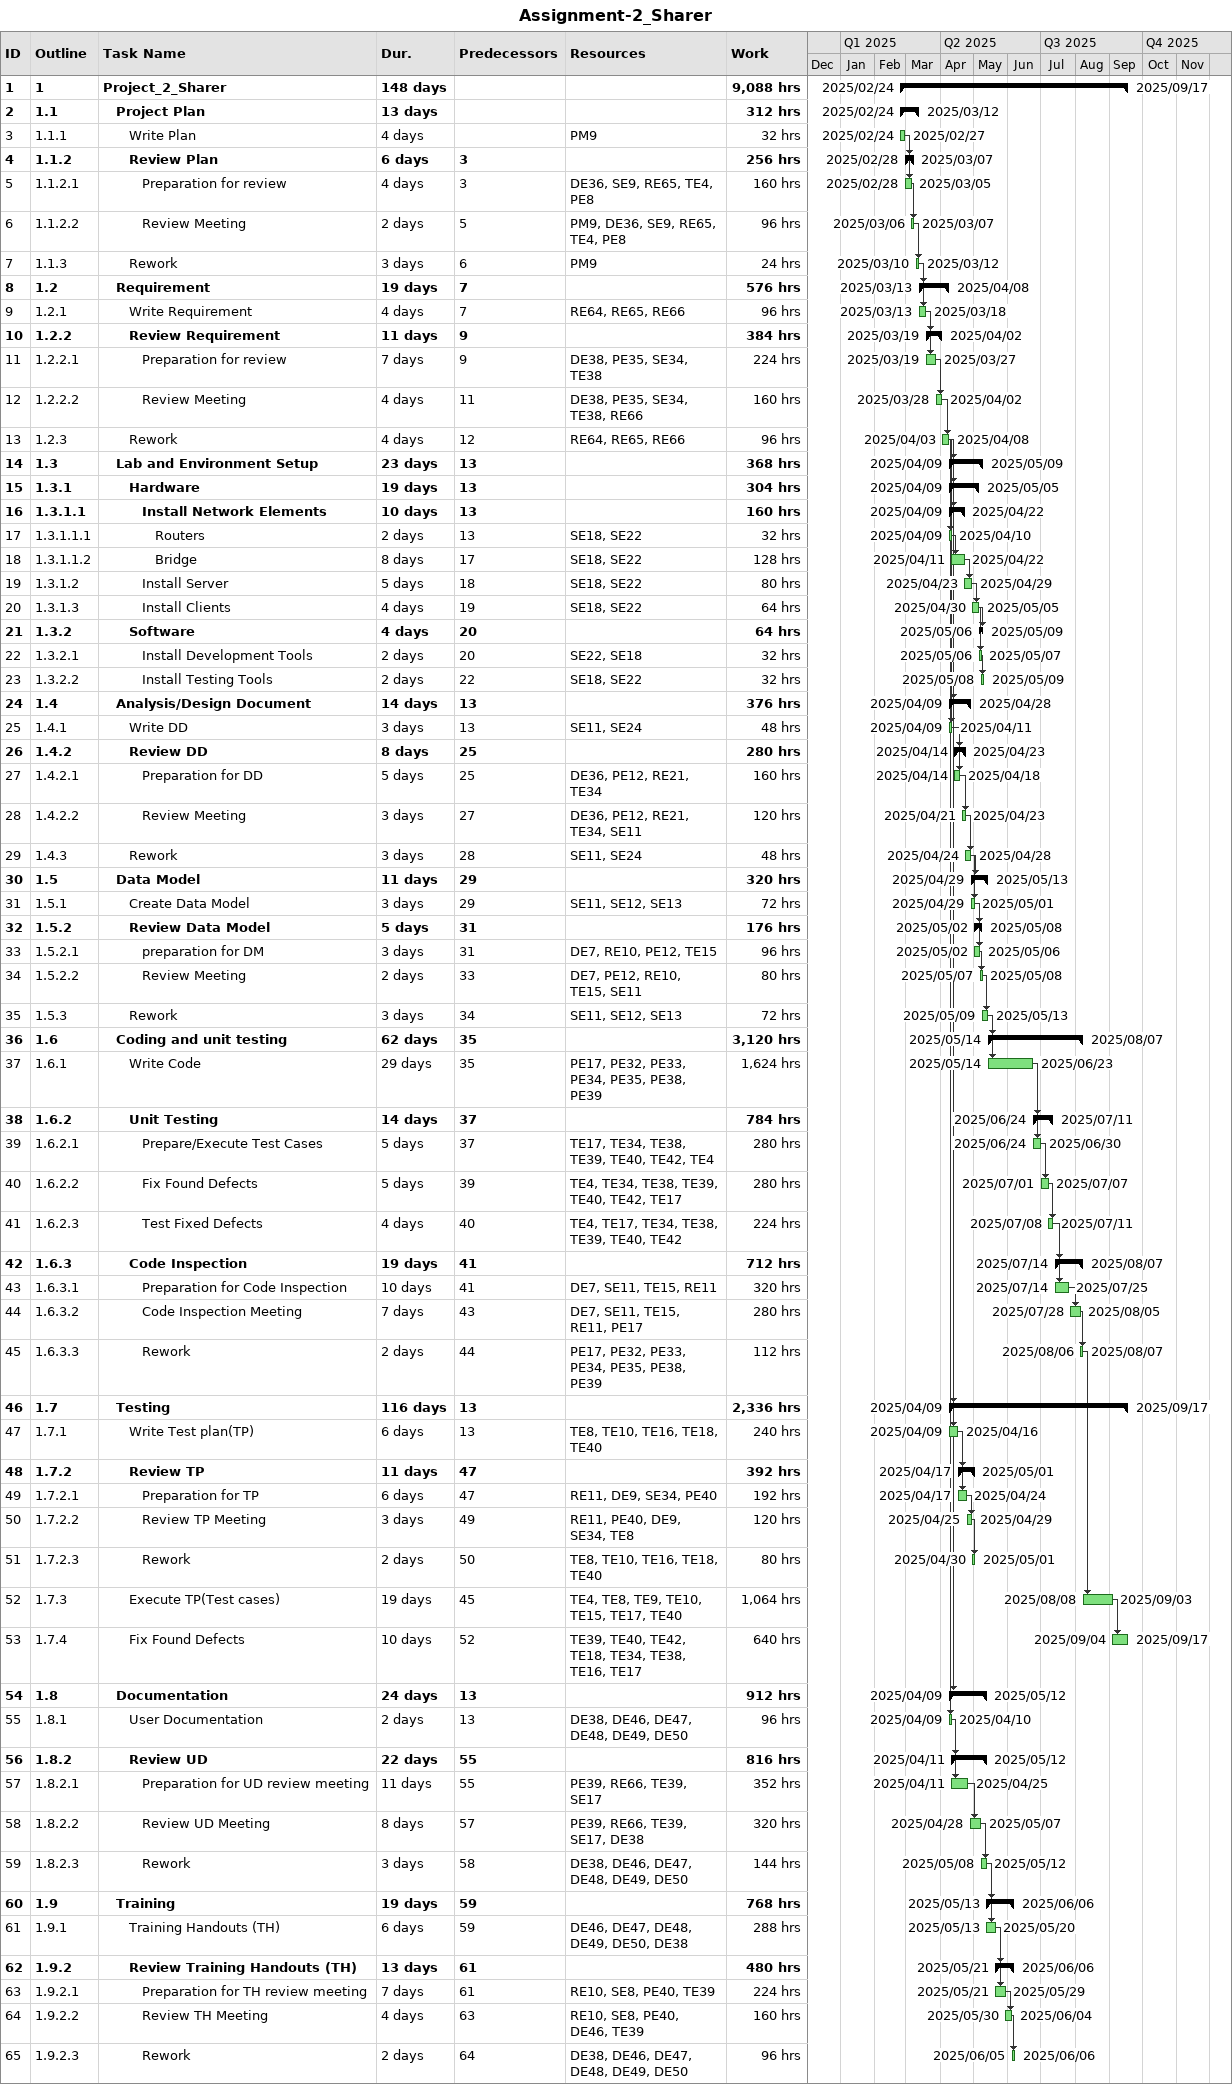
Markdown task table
Assignment-2_Sharer

| ID | WBS | Task | Duration | Start | Finish | Predecessors | Resources | Work (h) |
|---|---|---|---|---|---|---|---|---|
| 1 | 1 | **Project_2_Sharer** | 148d | 2025-02-24 | 2025-09-17 |  |  | 9088 |
| 2 | 1.1 | **Project Plan** | 13d | 2025-02-24 | 2025-03-12 |  |  | 312 |
| 3 | 1.1.1 | Write Plan | 4d | 2025-02-24 | 2025-02-27 |  | PM9 | 32 |
| 4 | 1.1.2 | **Review Plan** | 6d | 2025-02-28 | 2025-03-07 | 3 |  | 256 |
| 5 | 1.1.2.1 | Preparation for review | 4d | 2025-02-28 | 2025-03-05 | 3 | DE36, SE9, RE65, TE4, PE8 | 160 |
| 6 | 1.1.2.2 | Review Meeting | 2d | 2025-03-06 | 2025-03-07 | 5 | PM9, DE36, SE9, RE65, TE4, PE8 | 96 |
| 7 | 1.1.3 | Rework | 3d | 2025-03-10 | 2025-03-12 | 6 | PM9 | 24 |
| 8 | 1.2 | **Requirement** | 19d | 2025-03-13 | 2025-04-08 | 7 |  | 576 |
| 9 | 1.2.1 | Write Requirement | 4d | 2025-03-13 | 2025-03-18 | 7 | RE64, RE65, RE66 | 96 |
| 10 | 1.2.2 | **Review Requirement** | 11d | 2025-03-19 | 2025-04-02 | 9 |  | 384 |
| 11 | 1.2.2.1 | Preparation for review | 7d | 2025-03-19 | 2025-03-27 | 9 | DE38, PE35, SE34, TE38 | 224 |
| 12 | 1.2.2.2 | Review Meeting | 4d | 2025-03-28 | 2025-04-02 | 11 | DE38, PE35, SE34, TE38, RE66 | 160 |
| 13 | 1.2.3 | Rework | 4d | 2025-04-03 | 2025-04-08 | 12 | RE64, RE65, RE66 | 96 |
| 14 | 1.3 | **Lab and Environment Setup** | 23d | 2025-04-09 | 2025-05-09 | 13 |  | 368 |
| 15 | 1.3.1 | **Hardware** | 19d | 2025-04-09 | 2025-05-05 | 13 |  | 304 |
| 16 | 1.3.1.1 | **Install Network Elements** | 10d | 2025-04-09 | 2025-04-22 | 13 |  | 160 |
| 17 | 1.3.1.1.1 | Routers | 2d | 2025-04-09 | 2025-04-10 | 13 | SE18, SE22 | 32 |
| 18 | 1.3.1.1.2 | Bridge | 8d | 2025-04-11 | 2025-04-22 | 17 | SE18, SE22 | 128 |
| 19 | 1.3.1.2 | Install Server | 5d | 2025-04-23 | 2025-04-29 | 18 | SE18, SE22 | 80 |
| 20 | 1.3.1.3 | Install Clients | 4d | 2025-04-30 | 2025-05-05 | 19 | SE18, SE22 | 64 |
| 21 | 1.3.2 | **Software** | 4d | 2025-05-06 | 2025-05-09 | 20 |  | 64 |
| 22 | 1.3.2.1 | Install Development Tools | 2d | 2025-05-06 | 2025-05-07 | 20 | SE22, SE18 | 32 |
| 23 | 1.3.2.2 | Install Testing Tools | 2d | 2025-05-08 | 2025-05-09 | 22 | SE18, SE22 | 32 |
| 24 | 1.4 | **Analysis/Design Document** | 14d | 2025-04-09 | 2025-04-28 | 13 |  | 376 |
| 25 | 1.4.1 | Write DD | 3d | 2025-04-09 | 2025-04-11 | 13 | SE11, SE24 | 48 |
| 26 | 1.4.2 | **Review DD** | 8d | 2025-04-14 | 2025-04-23 | 25 |  | 280 |
| 27 | 1.4.2.1 | Preparation for DD | 5d | 2025-04-14 | 2025-04-18 | 25 | DE36, PE12, RE21, TE34 | 160 |
| 28 | 1.4.2.2 | Review Meeting | 3d | 2025-04-21 | 2025-04-23 | 27 | DE36, PE12, RE21, TE34, SE11 | 120 |
| 29 | 1.4.3 | Rework | 3d | 2025-04-24 | 2025-04-28 | 28 | SE11, SE24 | 48 |
| 30 | 1.5 | **Data Model** | 11d | 2025-04-29 | 2025-05-13 | 29 |  | 320 |
| 31 | 1.5.1 | Create Data Model | 3d | 2025-04-29 | 2025-05-01 | 29 | SE11, SE12, SE13 | 72 |
| 32 | 1.5.2 | **Review Data Model** | 5d | 2025-05-02 | 2025-05-08 | 31 |  | 176 |
| 33 | 1.5.2.1 | preparation for DM | 3d | 2025-05-02 | 2025-05-06 | 31 | DE7, RE10, PE12, TE15 | 96 |
| 34 | 1.5.2.2 | Review Meeting | 2d | 2025-05-07 | 2025-05-08 | 33 | DE7, PE12, RE10, TE15, SE11 | 80 |
| 35 | 1.5.3 | Rework | 3d | 2025-05-09 | 2025-05-13 | 34 | SE11, SE12, SE13 | 72 |
| 36 | 1.6 | **Coding and unit testing** | 62d | 2025-05-14 | 2025-08-07 | 35 |  | 3120 |
| 37 | 1.6.1 | Write Code | 29d | 2025-05-14 | 2025-06-23 | 35 | PE17, PE32, PE33, PE34, PE35, PE38, PE39 | 1624 |
| 38 | 1.6.2 | **Unit Testing** | 14d | 2025-06-24 | 2025-07-11 | 37 |  | 784 |
| 39 | 1.6.2.1 | Prepare/Execute Test Cases | 5d | 2025-06-24 | 2025-06-30 | 37 | TE17, TE34, TE38, TE39, TE40, TE42, TE4 | 280 |
| 40 | 1.6.2.2 | Fix Found Defects | 5d | 2025-07-01 | 2025-07-07 | 39 | TE4, TE34, TE38, TE39, TE40, TE42, TE17 | 280 |
| 41 | 1.6.2.3 | Test Fixed Defects | 4d | 2025-07-08 | 2025-07-11 | 40 | TE4, TE17, TE34, TE38, TE39, TE40, TE42 | 224 |
| 42 | 1.6.3 | **Code Inspection** | 19d | 2025-07-14 | 2025-08-07 | 41 |  | 712 |
| 43 | 1.6.3.1 | Preparation for Code Inspection | 10d | 2025-07-14 | 2025-07-25 | 41 | DE7, SE11, TE15, RE11 | 320 |
| 44 | 1.6.3.2 | Code Inspection Meeting | 7d | 2025-07-28 | 2025-08-05 | 43 | DE7, SE11, TE15, RE11, PE17 | 280 |
| 45 | 1.6.3.3 | Rework | 2d | 2025-08-06 | 2025-08-07 | 44 | PE17, PE32, PE33, PE34, PE35, PE38, PE39 | 112 |
| 46 | 1.7 | **Testing** | 116d | 2025-04-09 | 2025-09-17 | 13 |  | 2336 |
| 47 | 1.7.1 | Write Test plan(TP) | 6d | 2025-04-09 | 2025-04-16 | 13 | TE8, TE10, TE16, TE18, TE40 | 240 |
| 48 | 1.7.2 | **Review TP** | 11d | 2025-04-17 | 2025-05-01 | 47 |  | 392 |
| 49 | 1.7.2.1 | Preparation for TP | 6d | 2025-04-17 | 2025-04-24 | 47 | RE11, DE9, SE34, PE40 | 192 |
| 50 | 1.7.2.2 | Review TP Meeting | 3d | 2025-04-25 | 2025-04-29 | 49 | RE11, PE40, DE9, SE34, TE8 | 120 |
| 51 | 1.7.2.3 | Rework | 2d | 2025-04-30 | 2025-05-01 | 50 | TE8, TE10, TE16, TE18, TE40 | 80 |
| 52 | 1.7.3 | Execute TP(Test cases) | 19d | 2025-08-08 | 2025-09-03 | 45 | TE4, TE8, TE9, TE10, TE15, TE17, TE40 | 1064 |
| 53 | 1.7.4 | Fix Found Defects | 10d | 2025-09-04 | 2025-09-17 | 52 | TE39, TE40, TE42, TE18, TE34, TE38, TE16, TE17 | 640 |
| 54 | 1.8 | **Documentation** | 24d | 2025-04-09 | 2025-05-12 | 13 |  | 912 |
| 55 | 1.8.1 | User Documentation | 2d | 2025-04-09 | 2025-04-10 | 13 | DE38, DE46, DE47, DE48, DE49, DE50 | 96 |
| 56 | 1.8.2 | **Review UD** | 22d | 2025-04-11 | 2025-05-12 | 55 |  | 816 |
| 57 | 1.8.2.1 | Preparation for UD review meeting | 11d | 2025-04-11 | 2025-04-25 | 55 | PE39, RE66, TE39, SE17 | 352 |
| 58 | 1.8.2.2 | Review UD Meeting | 8d | 2025-04-28 | 2025-05-07 | 57 | PE39, RE66, TE39, SE17, DE38 | 320 |
| 59 | 1.8.2.3 | Rework | 3d | 2025-05-08 | 2025-05-12 | 58 | DE38, DE46, DE47, DE48, DE49, DE50 | 144 |
| 60 | 1.9 | **Training** | 19d | 2025-05-13 | 2025-06-06 | 59 |  | 768 |
| 61 | 1.9.1 | Training Handouts (TH) | 6d | 2025-05-13 | 2025-05-20 | 59 | DE46, DE47, DE48, DE49, DE50, DE38 | 288 |
| 62 | 1.9.2 | **Review Training Handouts (TH)** | 13d | 2025-05-21 | 2025-06-06 | 61 |  | 480 |
| 63 | 1.9.2.1 | Preparation for TH review meeting | 7d | 2025-05-21 | 2025-05-29 | 61 | RE10, SE8, PE40, TE39 | 224 |
| 64 | 1.9.2.2 | Review TH Meeting | 4d | 2025-05-30 | 2025-06-04 | 63 | RE10, SE8, PE40, DE46, TE39 | 160 |
| 65 | 1.9.2.3 | Rework | 2d | 2025-06-05 | 2025-06-06 | 64 | DE38, DE46, DE47, DE48, DE49, DE50 | 96 |
